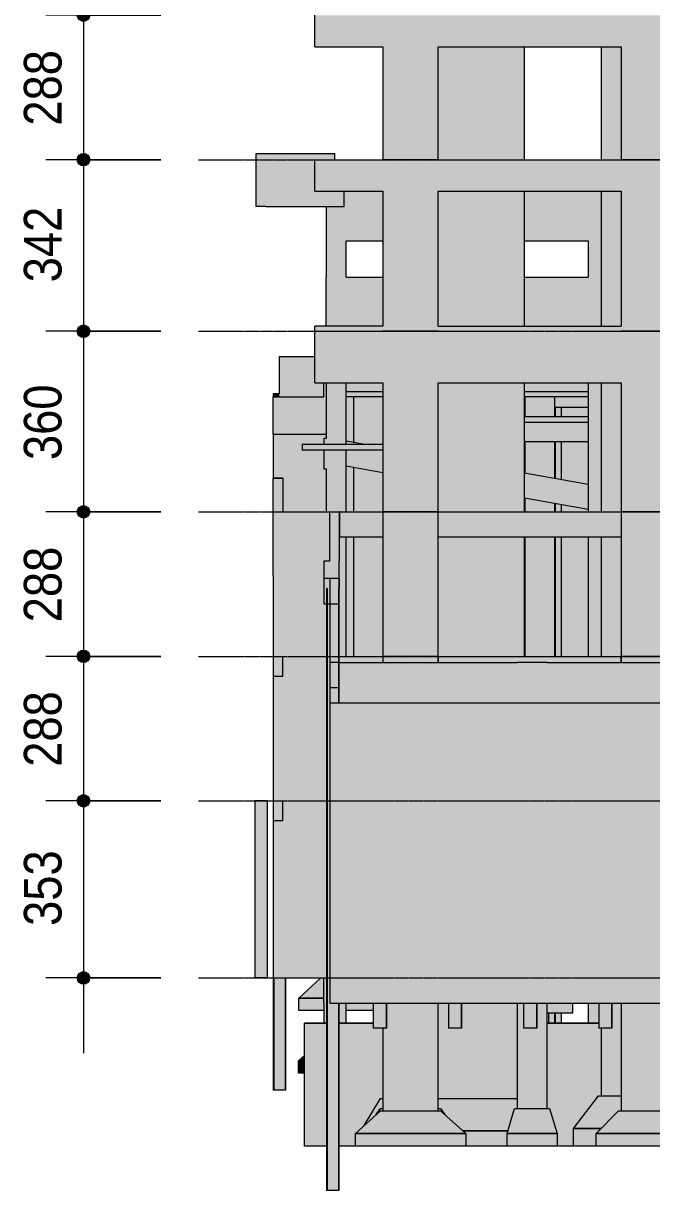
# Model space of a CAD drawing. Header units: centimetres. Extents: x -1139 to 26418, y -889 to 84390.
# Drawn here: x 11019 to 12272, y 73200 to 75527 of the extents above; entities that cross this region are included whole.
import ezdxf

# ---------------------------------------------------------------- set-up
doc = ezdxf.new("R2010")
doc.units = ezdxf.units.CM
doc.linetypes.add('Centro', pattern=[3.175, 0.635, -0.47625, 1.5875, -0.47625])
for name, color, linetype, lineweight in [('A-ANNO-DIMS', 7, 'Continuous', 9), ('A-ANNO-DIMS-500', 7, 'Continuous', 9), ('A-FLOR', 7, 'Continuous', 9), ('A-FLOR-LEVL', 7, 'Continuous', 9), ('A-WALL', 7, 'Continuous', 9), ('S-BEAM', 7, 'Continuous', 9), ('S-COLS', 7, 'Continuous', 9), ('S-FNDN', 7, 'Continuous', 9)]:
    doc.layers.add(name, color=color, linetype=linetype, lineweight=lineweight)
doc.styles.add('Fira Sans_3', font='', dxfattribs={"width": 0.9, "height": 75})
doc.styles.get('Fira Sans_3').set_extended_font_data('Fira Sans')
doc.dimstyles.new('PED_R80_1_5mm_ACIMA_As_ESQ__R00_5', dxfattribs={"dimscale": 30.48, "dimtxt": 102.298456, "dimasz": 3.28084, "dimexe": 2.46063, "dimexo": 2.46063, "dimgap": 0.492126, "dimtad": 1, "dimdec": 1, "dimrnd": 0.5, "dimdsep": 46, "dimtxsty": 'Fira Sans_3', "dimblk1": 'DOTSMALL', "dimblk2": 'DOTSMALL', "dimsah": 1, "dimcen": 0.09, "dimdle": 4.92126, "dimazin": 0, "dimtfac": 1, "dimtdec": 4, "dimtix": 1, "dimtmove": 0, "dimatfit": 3, "dimfxl": 1, "dimtvp": 1, "dimtolj": 1, "dimtzin": 0, "dimarcsym": 2})

# ---------------------------------------------------------------- blocks, each defined once
blk = doc.blocks.new('PED_SAPATA_RET_R00_2019 - 240 180 39 120 75 30-3265516-CT401 - CORTE ESQ_ BARR')
at = {"layer": 'S-FNDN', "true_color": 0xc0c0c0}
h = blk.add_hatch(color=9, dxfattribs=at)
h.paths.add_polyline_path([(-1169.6, 73351.5), (-1161.2, 73359), (-1156.2, 73359), (-1156.2, 73364), (-1161.2, 73364), (-1164.6, 73359)], flags=0)
h.paths.add_polyline_path([(-1032.9, 73351.5), (-1041.2, 73364), (-1046.2, 73363.5), (-1046.2, 73359), (-1041.2, 73359)], flags=0)
at = {"layer": 'S-FNDN'}
for p, q in [((-1169.6, 73351.5), (-1161.2, 73364)), ((-1161.2, 73364), (-1156.2, 73364)), ((-1046.2, 73364), (-1041.2, 73364)), ((-1041.2, 73364), (-1032.9, 73351.5))]:
    blk.add_line(p, q, dxfattribs=at)
blk = doc.blocks.new('PED_SAPATA_RET_R00_2019 - 230 150 130 50 70 25-3038521-CT401 - CORTE ESQ_ BARR')
at = {"layer": 'S-FNDN', "true_color": 0xc0c0c0}
for points in [[(-1312.7, 73459), (-1312.7, 73469.4), (-1324.3, 73459)], [(-1312.7, 73434), (-1312.7, 73459), (-1324.3, 73459), (-1324.3, 73434)]]:
    blk.add_hatch(color=9, dxfattribs=at).paths.add_polyline_path(points, flags=0)
at = {"layer": 'S-FNDN'}
for p, q in [((-1324.3, 73459), (-1312.7, 73469.4)), ((-1312.7, 73459), (-1324.3, 73459)), ((-1324.3, 73459), (-1312.7, 73459)), ((-1324.3, 73434), (-1324.3, 73459)), ((-1312.7, 73434), (-1324.3, 73434))]:
    blk.add_line(p, q, dxfattribs=at)
blk = doc.blocks.new('Estaca W Gerdau - W250X73-3554955-CT401 - CORTE ESQ_ BARR')
at = {"layer": 'S-FNDN', "true_color": 0xacb7d2}
for points in [[(-1267.2, 73200), (-1267.2, 74400), (-1268.6, 74400), (-1268.6, 73200)], [(-1267, 73200), (-1265.9, 73200), (-1265.9, 74370), (-1267.2, 74370), (-1267.2, 73200)], [(-1265.9, 73200), (-1245.9, 73200), (-1245.9, 73574), (-1262.3, 73574), (-1262.3, 74370), (-1265.9, 74370), (-1265.9, 73289)], [(-1244.8, 73200), (-1244.7, 73200), (-1245, 73574), (-1245.9, 73574), (-1245.9, 73200), (-1245.3, 73200)]]:
    blk.add_hatch(color=9, dxfattribs=at).paths.add_polyline_path(points, flags=0)
h = blk.add_hatch(color=9, dxfattribs=at)
h.paths.add_polyline_path([(-1244.7, 73200), (-1243.2, 73200), (-1243.2, 73574), (-1244.7, 73574), (-1244.7, 73289)], flags=0)
h.paths.add_polyline_path([(-1243.2, 74172), (-1243.3, 74400), (-1244.7, 74400), (-1244.7, 74172), (-1243.3, 74172)], flags=0)
at = {"layer": 'S-FNDN'}
for p, q in [((-1268.6, 74400), (-1268.6, 73200)), ((-1267.2, 74400), (-1268.6, 74400)), ((-1267.2, 74400), (-1267.2, 73200)), ((-1244.7, 74400), (-1244.7, 74172)), ((-1243.2, 74400), (-1244.7, 74400)), ((-1243.2, 74172), (-1243.2, 74400)), ((-1244.7, 73574), (-1244.7, 73200)), ((-1243.2, 73200), (-1243.2, 73574)), ((-1267.2, 73200), (-1268.6, 73200)), ((-1265.9, 73200), (-1267.2, 73200)), ((-1245.9, 73200), (-1265.9, 73200)), ((-1244.7, 73200), (-1245.9, 73200)), ((-1243.2, 73200), (-1244.7, 73200))]:
    blk.add_line(p, q, dxfattribs=at)
blk = doc.blocks.new('Estaca W Gerdau - W250X73-3889854-CT401 - CORTE ESQ_ BARR')
at = {"layer": 'S-FNDN', "true_color": 0xacb7d2}
for points in [[(-1375.1, 73400), (-1373.7, 73400), (-1373.7, 73624), (-1374.7, 73624), (-1375.1, 73528)], [(-1373.7, 73400), (-1372.4, 73400), (-1372.6, 73624), (-1373.7, 73624), (-1373.7, 73528)], [(-1372.4, 73400), (-1352.4, 73400), (-1352.4, 73624), (-1372.4, 73624), (-1372.4, 73528)], [(-1351.3, 73400), (-1351.1, 73400), (-1351.4, 73624), (-1352.4, 73624), (-1352.4, 73400), (-1351.8, 73400)], [(-1349.7, 73400), (-1349.7, 73624), (-1351.1, 73624), (-1351.1, 73400)]]:
    blk.add_hatch(color=9, dxfattribs=at).paths.add_polyline_path(points, flags=0)
at = {"layer": 'S-FNDN'}
for p, q in [((-1375.1, 74426), (-1375.1, 73400)), ((-1373.7, 73624), (-1373.7, 73400)), ((-1351.1, 73624), (-1351.1, 73400)), ((-1349.7, 73400), (-1349.7, 73624)), ((-1373.7, 73400), (-1375.1, 73400)), ((-1372.4, 73400), (-1373.7, 73400)), ((-1352.4, 73400), (-1372.4, 73400)), ((-1351.1, 73400), (-1352.4, 73400)), ((-1349.7, 73400), (-1351.1, 73400))]:
    blk.add_line(p, q, dxfattribs=at)
blk = doc.blocks.new('Estaca W Gerdau - W250X73-3893006-CT401 - CORTE ESQ_ BARR')
at = {"layer": 'S-FNDN', "true_color": 0xacb7d2}
h = blk.add_hatch(color=9, dxfattribs=at)
h.paths.add_polyline_path([(-826, 73534), (-800.6, 73534), (-800.6, 73554), (-826, 73554)], flags=0)
h.paths.add_polyline_path([(-800.6, 74265), (-800.6, 74503), (-813.1, 74503), (-813.1, 74265)], flags=0)
h.paths.add_polyline_path([(-813.1, 74553), (-800.6, 74553), (-800.6, 74567), (-813.1, 74569.2), (-813.1, 74557.4)], flags=0)
h.paths.add_polyline_path([(-800.6, 74617.8), (-800.6, 74693), (-813.1, 74693), (-813.1, 74620)], flags=0)
h.paths.add_polyline_path([(-813.1, 74743), (-800.6, 74743), (-800.6, 74761), (-813.1, 74761)], flags=0)
at = {"layer": 'S-FNDN'}
for p, q in [((-812.9, 74761), (-812.9, 74743)), ((-800.6, 74761), (-800.6, 74743)), ((-812.9, 74693), (-812.9, 74620)), ((-800.6, 74693), (-800.6, 74617.8)), ((-812.9, 74569.2), (-812.9, 74553)), ((-800.6, 74567), (-800.6, 74553)), ((-812.9, 74503), (-812.9, 74265)), ((-800.6, 74503), (-800.6, 74265)), ((-826, 73554), (-826, 73533.9)), ((-813.7, 73533.9), (-813.7, 73554)), ((-812.9, 73554), (-812.9, 73533.9)), ((-800.6, 73554), (-800.6, 73533.9))]:
    blk.add_line(p, q, dxfattribs=at)
blk = doc.blocks.new('Estaca W Gerdau - W250X73-V16-CT401 - CORTE ESQ_ BARR')
at = {"layer": 'S-FNDN', "true_color": 0xacb7d2}
for points in [[(-721.2, 73524), (-700.4, 73524), (-700.4, 73574), (-725.8, 73574), (-725.8, 73524)], [(-700.4, 73524), (-699.5, 73524), (-699.5, 73574), (-700.4, 73574), (-700.4, 73528)], [(-699.5, 73524), (-699.5, 73524), (-699.5, 73528)]]:
    blk.add_hatch(color=9, dxfattribs=at).paths.add_polyline_path(points, flags=0)
at = {"layer": 'S-FNDN'}
for p, q in [((-725.8, 73574), (-725.8, 73524)), ((-700.4, 73574), (-700.4, 73524)), ((-700.4, 73574), (-700.4, 73524)), ((-699.5, 73574), (-699.5, 73524)), ((-699.5, 73524), (-699.5, 73574)), ((-700.4, 73524), (-725.8, 73524)), ((-699.5, 73524), (-700.4, 73524)), ((-700.4, 73524), (-700.4, 73524)), ((-699.5, 73524), (-699.5, 73524))]:
    blk.add_line(p, q, dxfattribs=at)
blk = doc.blocks.new('Estaca W Gerdau - W250X73-V15-CT401 - CORTE ESQ_ BARR')
at = {"layer": 'S-FNDN', "true_color": 0xacb7d2}
for points in [[(-276.1, 73524), (-250.7, 73524), (-250.7, 73574), (-276.1, 73574), (-276.1, 73528)], [(-250.7, 73524), (-249.8, 73524), (-249.8, 73574), (-250.7, 73574), (-250.7, 73528)]]:
    blk.add_hatch(color=9, dxfattribs=at).paths.add_polyline_path(points, flags=0)
at = {"layer": 'S-FNDN'}
for p, q in [((-276.1, 73574), (-276.1, 73524)), ((-250.7, 73574), (-250.7, 73524)), ((-250.7, 73574), (-250.7, 73524)), ((-249.8, 73574), (-249.8, 73524)), ((-249.8, 73524), (-249.8, 73574)), ((-250.7, 73524), (-276.1, 73524)), ((-249.8, 73524), (-250.7, 73524)), ((-250.7, 73524), (-250.7, 73524)), ((-249.8, 73524), (-249.8, 73524))]:
    blk.add_line(p, q, dxfattribs=at)
blk = doc.blocks.new('Estaca W Gerdau - W250X73-V17-CT401 - CORTE ESQ_ BARR')
at = {"layer": 'S-FNDN', "true_color": 0xacb7d2}
for points in [[(-1156.2, 73524), (-1150.1, 73524), (-1150.1, 73574), (-1175.5, 73574), (-1175.5, 73524)], [(-1149.2, 73524), (-1149.2, 73574), (-1150, 73574), (-1150, 73524)], [(-1150.1, 73524), (-1150, 73524), (-1150.1, 73528)], [(-1149.2, 73524), (-1149.2, 73524), (-1149.2, 73528)]]:
    blk.add_hatch(color=9, dxfattribs=at).paths.add_polyline_path(points, flags=0)
at = {"layer": 'S-FNDN'}
for p, q in [((-1175.5, 73574), (-1175.5, 73524)), ((-1150.1, 73574), (-1150.1, 73524)), ((-1150, 73574), (-1150, 73524)), ((-1149.2, 73574), (-1149.2, 73524)), ((-1149.2, 73524), (-1149.2, 73574)), ((-1150.1, 73524), (-1175.5, 73524)), ((-1149.2, 73524), (-1150.1, 73524)), ((-1150, 73524), (-1150.1, 73524)), ((-1149.2, 73524), (-1149.2, 73524))]:
    blk.add_line(p, q, dxfattribs=at)
blk = doc.blocks.new('DIMBLOCK301-CT401 - CORTE ESQ_ BARR')
at = {"layer": 'A-ANNO-DIMS-500', "true_color": 0x000032}
h = blk.add_hatch(color=178, dxfattribs=at)
edge = h.paths.add_edge_path(flags=0)
edge.add_arc((11139.5, 75543), 12.5, 0, 360)
h = blk.add_hatch(color=178, dxfattribs=at)
edge = h.paths.add_edge_path(flags=0)
edge.add_arc((11139.5, 75255), 12.5, 0, 360)
at = {"layer": 'A-ANNO-DIMS-500', "color": 178, "true_color": 0x000032}
for p, q in [((11293.8, 75543), (11064.5, 75543)), ((11139.5, 75543), (11139.5, 75255)), ((11139.5, 75543), (11293.8, 75543)), ((11293.8, 75255), (11064.5, 75255)), ((11139.5, 75255), (11293.8, 75255))]:
    blk.add_line(p, q, dxfattribs=at)
for centre in [(11139.5, 75543), (11139.5, 75255)]:
    blk.add_circle(centre, 12.5, dxfattribs=at)
at = {"layer": 'A-ANNO-DIMS-500', "color": 0, "insert": (11020.6, 75322.9), "char_height": 75, "width": 182.563, "attachment_point": 1, "rotation": 90, "line_spacing_factor": 1.049215, "style": 'Fira Sans_3'}
blk.add_mtext('288', dxfattribs=at)
blk = doc.blocks.new('_DotSmall')
at = {"color": 0, "linetype": 'ByBlock', "const_width": 0.5}
blk.add_lwpolyline([(-0.0625, 0, 1), (0.0625, 0, 1)], format="xyb", close=True, dxfattribs=at)
blk = doc.blocks.new('DIMBLOCK302-CT401 - CORTE ESQ_ BARR')
at = {"layer": 'A-ANNO-DIMS-500', "true_color": 0x000032}
h = blk.add_hatch(color=178, dxfattribs=at)
edge = h.paths.add_edge_path(flags=0)
edge.add_arc((11139.5, 75255), 12.5, 0, 360)
h = blk.add_hatch(color=178, dxfattribs=at)
edge = h.paths.add_edge_path(flags=0)
edge.add_arc((11139.5, 74913), 12.5, 0, 360)
at = {"layer": 'A-ANNO-DIMS-500', "color": 178, "true_color": 0x000032}
for p, q in [((11293.8, 75255), (11064.5, 75255)), ((11139.5, 75255), (11139.5, 74913)), ((11139.5, 75255), (11293.8, 75255)), ((11293.8, 74913), (11064.5, 74913)), ((11139.5, 74913), (11293.8, 74913))]:
    blk.add_line(p, q, dxfattribs=at)
for centre in [(11139.5, 75255), (11139.5, 74913)]:
    blk.add_circle(centre, 12.5, dxfattribs=at)
at = {"layer": 'A-ANNO-DIMS-500', "color": 0, "insert": (11020.6, 75010.6), "char_height": 75, "width": 176.268, "attachment_point": 1, "rotation": 90, "line_spacing_factor": 1.049215, "style": 'Fira Sans_3'}
blk.add_mtext('342', dxfattribs=at)
blk = doc.blocks.new('DIMBLOCK303-CT401 - CORTE ESQ_ BARR')
at = {"layer": 'A-ANNO-DIMS-500', "true_color": 0x000032}
h = blk.add_hatch(color=178, dxfattribs=at)
edge = h.paths.add_edge_path(flags=0)
edge.add_arc((11139.5, 74913), 12.5, 0, 360)
h = blk.add_hatch(color=178, dxfattribs=at)
edge = h.paths.add_edge_path(flags=0)
edge.add_arc((11139.5, 74553), 12.5, 0, 360)
at = {"layer": 'A-ANNO-DIMS-500', "color": 178, "true_color": 0x000032}
for p, q in [((11293.8, 74913), (11064.5, 74913)), ((11139.5, 74913), (11139.5, 74553)), ((11139.5, 74913), (11293.8, 74913)), ((11293.8, 74553), (11064.5, 74553)), ((11139.5, 74553), (11293.8, 74553))]:
    blk.add_line(p, q, dxfattribs=at)
for centre in [(11139.5, 74913), (11139.5, 74553)]:
    blk.add_circle(centre, 12.5, dxfattribs=at)
at = {"layer": 'A-ANNO-DIMS-500', "color": 0, "insert": (11020.6, 74656.3), "char_height": 75, "width": 184.137, "attachment_point": 1, "rotation": 90, "line_spacing_factor": 1.049215, "style": 'Fira Sans_3'}
blk.add_mtext('360', dxfattribs=at)
blk = doc.blocks.new('DIMBLOCK304-CT401 - CORTE ESQ_ BARR')
at = {"layer": 'A-ANNO-DIMS-500', "true_color": 0x000032}
h = blk.add_hatch(color=178, dxfattribs=at)
edge = h.paths.add_edge_path(flags=0)
edge.add_arc((11139.5, 74553), 12.5, 0, 360)
h = blk.add_hatch(color=178, dxfattribs=at)
edge = h.paths.add_edge_path(flags=0)
edge.add_arc((11139.5, 74265), 12.5, 0, 360)
at = {"layer": 'A-ANNO-DIMS-500', "color": 178, "true_color": 0x000032}
for p, q in [((11293.8, 74553), (11064.5, 74553)), ((11139.5, 74553), (11139.5, 74265)), ((11139.5, 74553), (11293.8, 74553)), ((11293.8, 74265), (11064.5, 74265)), ((11139.5, 74265), (11293.8, 74265))]:
    blk.add_line(p, q, dxfattribs=at)
for centre in [(11139.5, 74553), (11139.5, 74265)]:
    blk.add_circle(centre, 12.5, dxfattribs=at)
at = {"layer": 'A-ANNO-DIMS-500', "color": 0, "insert": (11020.6, 74332.9), "char_height": 75, "width": 182.563, "attachment_point": 1, "rotation": 90, "line_spacing_factor": 1.049215, "style": 'Fira Sans_3'}
blk.add_mtext('288', dxfattribs=at)
blk = doc.blocks.new('DIMBLOCK305-CT401 - CORTE ESQ_ BARR')
at = {"layer": 'A-ANNO-DIMS-500', "true_color": 0x000032}
h = blk.add_hatch(color=178, dxfattribs=at)
edge = h.paths.add_edge_path(flags=0)
edge.add_arc((11139.5, 74265), 12.5, 0, 360)
h = blk.add_hatch(color=178, dxfattribs=at)
edge = h.paths.add_edge_path(flags=0)
edge.add_arc((11139.5, 73977), 12.5, 0, 360)
at = {"layer": 'A-ANNO-DIMS-500', "color": 178, "true_color": 0x000032}
for p, q in [((11293.8, 74265), (11064.5, 74265)), ((11139.5, 74265), (11139.5, 73977)), ((11139.5, 74265), (11293.8, 74265)), ((11293.8, 73977), (11064.5, 73977)), ((11139.5, 73977), (11293.8, 73977))]:
    blk.add_line(p, q, dxfattribs=at)
for centre in [(11139.5, 74265), (11139.5, 73977)]:
    blk.add_circle(centre, 12.5, dxfattribs=at)
at = {"layer": 'A-ANNO-DIMS-500', "color": 0, "insert": (11020.6, 74044.9), "char_height": 75, "width": 182.563, "attachment_point": 1, "rotation": 90, "line_spacing_factor": 1.049215, "style": 'Fira Sans_3'}
blk.add_mtext('288', dxfattribs=at)
blk = doc.blocks.new('DIMBLOCK306-CT401 - CORTE ESQ_ BARR')
at = {"layer": 'A-ANNO-DIMS-500', "true_color": 0x000032}
h = blk.add_hatch(color=178, dxfattribs=at)
edge = h.paths.add_edge_path(flags=0)
edge.add_arc((11139.5, 73977), 12.5, 0, 360)
h = blk.add_hatch(color=178, dxfattribs=at)
edge = h.paths.add_edge_path(flags=0)
edge.add_arc((11139.5, 73624), 12.5, 0, 360)
at = {"layer": 'A-ANNO-DIMS-500', "color": 178, "true_color": 0x000032}
for p, q in [((11293.8, 73977), (11064.5, 73977)), ((11139.5, 73977), (11139.5, 73474)), ((11139.5, 73977), (11293.8, 73977)), ((11293.8, 73624), (11064.5, 73624)), ((11139.5, 73624), (11293.8, 73624))]:
    blk.add_line(p, q, dxfattribs=at)
for centre in [(11139.5, 73977), (11139.5, 73624)]:
    blk.add_circle(centre, 12.5, dxfattribs=at)
at = {"layer": 'A-ANNO-DIMS-500', "color": 0, "insert": (11020.6, 73727.7), "char_height": 75, "width": 174.694, "attachment_point": 1, "rotation": 90, "line_spacing_factor": 1.049215, "style": 'Fira Sans_3'}
blk.add_mtext('353', dxfattribs=at)

msp = doc.modelspace()

# ---------------------------------------------------------------- hatches: boundary and pattern name
at = {"layer": 'A-FLOR', "true_color": 0xc0c0c0}
for points in [[(12122.53, 74731), (12145.55, 74731), (12145.55, 74743), (12019.05, 74743), (12019.05, 74731), (12028.44, 74731)], [(11594.76, 74676), (11736.55, 74676), (11736.55, 74688), (11575.55, 74688), (11575.55, 74676)]]:
    msp.add_hatch(color=9, dxfattribs=at).paths.add_polyline_path(points, flags=0)
at = {"layer": 'A-WALL', "true_color": 0xc0c0c0}
h = msp.add_hatch(color=9, dxfattribs=at)
h.paths.add_polyline_path([(11678.55, 74265), (11736.55, 74265), (11736.55, 74503), (11678.55, 74503), (11678.55, 74338.78)], flags=0)
h.paths.add_polyline_path([(11678.55, 74553), (11736.55, 74553), (11736.55, 74630.75), (11678.55, 74641.15), (11678.55, 74588.97)], flags=0)
h.paths.add_polyline_path([(11736.55, 74688), (11736.55, 74783), (11678.55, 74783), (11678.55, 74691.95), (11700.56, 74688)], flags=0)
h = msp.add_hatch(color=9, dxfattribs=at)
h.paths.add_polyline_path([(12122.53, 74265), (12145.55, 74265), (12145.55, 74503), (12092.22, 74503), (12092.22, 74265)], flags=0)
h.paths.add_polyline_path([(12019.65, 74265), (12019.65, 74503), (12019.05, 74503), (12019.05, 74265)], flags=0)
h.paths.add_polyline_path([(12331.55, 74265), (12339.05, 74265), (12339.05, 74266.5), (12366.82, 74272.06), (12366.82, 74503), (12331.55, 74503), (12331.55, 74417.97)], flags=0)
h.paths.add_polyline_path([(12392.22, 74277.14), (12431.55, 74285), (12431.55, 74503), (12392.22, 74503), (12392.22, 74286.5)], flags=0)
h.paths.add_polyline_path([(12122.53, 74553), (12145.55, 74553), (12145.55, 74557.42), (12092.22, 74566.98), (12092.22, 74553)], flags=0)
h.paths.add_polyline_path([(12019.65, 74553), (12019.65, 74579.99), (12019.05, 74580.1), (12019.05, 74553)], flags=0)
h.paths.add_polyline_path([(12431.55, 74556.93), (12431.55, 74761), (12392.22, 74761), (12392.22, 74563.99), (12404.81, 74561.73)], flags=0)
h.paths.add_polyline_path([(12366.82, 74568.54), (12366.82, 74761), (12331.55, 74761), (12331.55, 74574.86)], flags=0)
h.paths.add_polyline_path([(12145.55, 74608.21), (12145.55, 74693), (12092.22, 74693), (12092.22, 74617.78), (12122.53, 74612.34)], flags=0)
h.paths.add_polyline_path([(12019.65, 74630.79), (12019.65, 74693), (12019.05, 74693), (12019.05, 74630.9)], flags=0)
h.paths.add_polyline_path([(12122.53, 74743), (12145.55, 74743), (12145.55, 74761), (12092.22, 74761), (12092.22, 74743)], flags=0)
h.paths.add_polyline_path([(12019.65, 74743), (12019.65, 74761), (12019.05, 74761), (12019.05, 74743)], flags=0)
for points in [[(11536.87, 74553), (11536.87, 74620), (11517.87, 74620), (11517.87, 74553)], [(11536.87, 73624), (11536.87, 74455), (11517.87, 74455), (11518.12, 73624), (11520.36, 73624)], [(11557.97, 73624), (11624.16, 73624), (11624.16, 74370), (11618.6, 74370), (11618.6, 74455), (11536.87, 74455), (11536.87, 73624)], [(11630.55, 74172), (11648.14, 74172), (11648.14, 74400), (11649.55, 74400), (11649.55, 74420), (11630.55, 74420), (11630.55, 74263.32)], [(11630.55, 73624), (12306.81, 73624), (12306.81, 73977), (12331.81, 73977), (12331.81, 73624), (12934.29, 73624), (12934.29, 74172), (11630.55, 74172), (11630.55, 73711.86)]]:
    msp.add_hatch(color=9, dxfattribs=at).paths.add_polyline_path(points, flags=0)
at = {"layer": 'S-BEAM', "true_color": 0xc0c0c0}
for points in [[(11600.55, 75480.01), (11736.55, 75480.01), (11736.55, 75543.01), (11600.55, 75543.01)], [(12171.55, 75480.01), (12211.55, 75480.01), (12211.55, 75543.01), (11846.55, 75543.01), (11846.55, 75480.01), (12122.53, 75480.01)], [(11503.01, 75162.01), (11503.01, 75267), (11484.01, 75267), (11484.01, 75162.01)], [(11600.55, 75162.01), (11659.55, 75162.01), (11659.55, 75192), (11600.55, 75192), (11600.55, 75255.01), (11640.55, 75255.01), (11640.55, 75267), (11503.01, 75267), (11503.01, 75162.01)], [(11736.55, 75192), (11736.55, 75255.01), (11600.55, 75255.01), (11600.55, 75192), (11663.55, 75192)], [(11877.35, 75192), (12211.55, 75192), (12211.55, 75255.01), (11846.55, 75255.01), (11846.55, 75192)], [(11736.55, 74810), (11736.55, 74923), (11600.55, 74923), (11600.55, 74810), (11663.55, 74810)], [(11906.47, 74810), (12211.55, 74810), (12211.55, 74923), (11846.55, 74923), (11846.55, 74810)], [(11600.55, 74782), (11618.55, 74782), (11618.55, 74810), (11600.55, 74810), (11600.55, 74863), (11529.87, 74863), (11529.87, 74782), (11557.97, 74782)], [(11618.55, 74708), (11623.55, 74708), (11623.55, 74810), (11618.55, 74810), (11618.55, 74717.25)], [(11736.55, 74793), (11736.23, 74810), (11663.55, 74810), (11663.55, 74793)], [(12145.55, 74793), (12145.55, 74810), (12019.05, 74810), (12019.05, 74793), (12122.53, 74793)], [(11529.87, 74782), (11529.87, 74788), (11517.87, 74788), (11517.87, 74782), (11528.92, 74782)], [(11532.07, 74708), (11618.55, 74708), (11618.55, 74782), (11517.87, 74782), (11517.87, 74708), (11528.53, 74708)], [(12028.44, 74693), (12145.55, 74693), (12145.55, 74731), (12019.05, 74731), (12019.05, 74693)], [(11557.97, 74553), (11623.55, 74553), (11623.55, 74639), (11618.55, 74639), (11618.55, 74676), (11575.55, 74676), (11575.55, 74688), (11618.55, 74688), (11618.55, 74699), (11623.55, 74699), (11623.55, 74708), (11517.87, 74708), (11517.87, 74620), (11536.87, 74620), (11536.87, 74553)], [(12145.55, 74557.42), (12145.55, 74608.21), (12019.05, 74630.9), (12019.05, 74580.1), (12122.53, 74561.54)], [(11536.87, 74455), (11536.87, 74553), (11517.87, 74553), (11517.87, 74455)], [(11618.6, 74455), (11630.55, 74455), (11630.55, 74553), (11536.87, 74553), (11536.87, 74455), (11557.97, 74455)], [(11649.55, 74455), (11649.55, 74553), (11630.55, 74553), (11630.55, 74455)], [(11736.55, 74503), (11736.55, 74553), (11650.82, 74553), (11650.82, 74503), (11728.82, 74503)], [(12171.55, 74503), (12211.55, 74503), (12211.55, 74553), (11846.55, 74553), (11846.55, 74503), (12138.21, 74503)], [(11630.55, 74420), (11649.6, 74420), (11649.55, 74455), (11618.6, 74455), (11618.6, 74420), (11626.85, 74420)], [(11626.85, 74370), (11630.55, 74370), (11630.55, 74420), (11618.6, 74420), (11618.6, 74370), (11624.16, 74370), (11624.16, 74400), (11625.58, 74400), (11625.58, 74370)], [(11657.83, 74253), (11736.55, 74253), (11736.55, 74265), (11649.56, 74265), (11649.6, 74253), (11652.06, 74253)], [(11934.34, 74172), (12004.05, 74172), (12004.05, 74253), (11649.6, 74253), (11649.6, 74172), (11893.77, 74172)], [(11846.55, 74253), (12211.55, 74253), (12211.55, 74265), (11846.55, 74265), (11846.55, 74261.75)], [(12404.81, 74172), (12485.55, 74172), (12485.55, 74253), (12064.05, 74253), (12064.05, 74172), (12331.55, 74172)], [(11623.55, 73574), (11624.16, 73574), (11624.16, 73624), (11618.55, 73624), (11618.55, 73574)], [(12875.28, 73574), (12933.77, 73574), (12933.77, 73624), (11630.55, 73624), (11630.55, 73574), (12687.1, 73574)]]:
    msp.add_hatch(color=9, dxfattribs=at).paths.add_polyline_path(points, flags=0)
h = msp.add_hatch(color=9, dxfattribs=at)
h.paths.add_polyline_path([(12145.55, 75093.01), (12145.55, 75192), (12019.05, 75192), (12019.05, 75093.01), (12122.53, 75093.01)], flags=0)
h.paths.add_polyline_path([(11663.55, 75093.01), (11736.55, 75093.01), (11736.55, 75192), (11663.55, 75192)], flags=0)
h = msp.add_hatch(color=9, dxfattribs=at)
h.paths.add_polyline_path([(11623.55, 74923), (11736.55, 74923), (11736.55, 75021), (11623.55, 75021), (11623.55, 74998.6)], flags=0)
h.paths.add_polyline_path([(12019.05, 74923), (12171.55, 74923), (12171.55, 75021), (12019.05, 75021), (12019.05, 74941.34)], flags=0)
h.paths.add_polyline_path([(12642.55, 74923), (12642.55, 75021), (12504.55, 75021), (12504.55, 74923), (12599.77, 74923)], flags=0)
h.paths.add_polyline_path([(12331.55, 74923), (12479.55, 74923), (12479.55, 75021), (12331.55, 75021), (12331.55, 74985.7)], flags=0)
h = msp.add_hatch(color=9, dxfattribs=at)
h.paths.add_polyline_path([(12122.53, 74783), (12145.55, 74783), (12145.55, 74793), (12019.05, 74793), (12019.05, 74783), (12028.44, 74783)], flags=0)
h.paths.add_polyline_path([(11663.55, 74783), (11736.55, 74783), (11736.55, 74793), (11663.55, 74793)], flags=0)
h = msp.add_hatch(color=9, dxfattribs=at)
h.paths.add_polyline_path([(12331.55, 74761), (12431.55, 74761), (12431.55, 74783), (12331.55, 74783), (12331.55, 74776.15)], flags=0)
h.paths.add_polyline_path([(12019.05, 74761), (12019.65, 74761), (12019.65, 74783), (12019.05, 74783)], flags=0)
h.paths.add_polyline_path([(12079.65, 74761), (12145.55, 74761), (12145.55, 74783), (12079.65, 74783), (12079.65, 74781)], flags=0)
h = msp.add_hatch(color=9, dxfattribs=at)
h.paths.add_polyline_path([(11623.55, 74639), (11623.55, 74676), (11618.55, 74676), (11618.55, 74639)], flags=0)
h.paths.add_polyline_path([(11623.55, 74688), (11623.55, 74699), (11618.55, 74699), (11618.55, 74688)], flags=0)
h = msp.add_hatch(color=9, dxfattribs=at)
h.paths.add_polyline_path([(11736.55, 74630.75), (11736.55, 74676), (11663.55, 74676), (11663.55, 74643.84), (11735.39, 74630.96)], flags=0)
h.paths.add_polyline_path([(11700.56, 74688), (11663.55, 74694.64), (11663.55, 74688)], flags=0)
at = {"layer": 'S-COLS', "true_color": 0xc0c0c0}
for points in [[(11746.15, 75255.01), (11846.55, 75255.01), (11846.55, 75543.01), (11736.55, 75543.01), (11736.55, 75255.01)], [(12211.55, 75255.01), (12331.55, 75255.01), (12331.55, 75543.01), (12211.55, 75543.01), (12211.55, 75366.24)], [(12019.05, 75255.01), (12019.05, 75480.01), (11846.55, 75480.01), (11846.55, 75255.01)], [(12171.55, 75255.01), (12211.55, 75255.01), (12211.55, 75480.01), (12171.55, 75480.01), (12171.55, 75366.24)], [(11736.55, 74913), (11846.55, 74913), (11846.55, 75255.01), (11736.55, 75255.01), (11736.55, 74913.87)], [(12211.55, 74913), (12331.55, 74913), (12331.55, 75255.01), (12211.55, 75255.01), (12211.55, 74923)], [(11623.55, 75021), (11663.55, 75021), (11663.55, 75192), (11659.55, 75192), (11659.55, 75162.01), (11623.55, 75162.01)], [(11934.34, 74923), (12019.05, 74923), (12019.05, 75192), (11846.55, 75192), (11846.55, 74923)], [(12145.55, 75021), (12171.55, 75021), (12171.55, 75192), (12145.55, 75192), (12145.55, 75093.01)], [(12211.55, 74923), (12211.55, 75192), (12171.55, 75192), (12171.55, 74923)], [(11846.55, 74553), (11846.55, 74913), (11736.55, 74913), (11736.55, 74553), (11755.55, 74553)], [(12331.55, 74553), (12331.55, 74913), (12211.55, 74913), (12211.55, 74553), (12310.72, 74553)], [(11846.55, 74553), (12019.05, 74553), (12019.05, 74810), (11846.55, 74810), (11846.55, 74630.96)], [(12171.55, 74553), (12171.55, 74810), (12145.55, 74810), (12145.55, 74553)], [(12171.55, 74553), (12211.55, 74553), (12211.55, 74810), (12171.55, 74810), (12171.55, 74571.1)], [(11663.55, 74265), (11663.55, 74503), (11650.82, 74503), (11650.82, 74553), (11649.55, 74553), (11649.56, 74265)], [(11746.15, 74265), (11846.55, 74265), (11846.55, 74553), (11736.55, 74553), (11736.55, 74265)], [(12331.55, 74265), (12331.55, 74553), (12211.55, 74553), (12211.55, 74265), (12310.72, 74265)], [(11663.55, 74265), (11678.55, 74265), (11678.55, 74503), (11663.55, 74503), (11663.55, 74330.97)], [(11934.34, 74265), (12019.05, 74265), (12019.05, 74503), (11846.55, 74503), (11846.55, 74265)], [(12019.65, 74265), (12079.65, 74265), (12079.65, 74503), (12019.65, 74503), (12019.65, 74268.26)], [(12171.55, 74265), (12171.55, 74503), (12145.55, 74503), (12145.55, 74265)], [(12211.55, 74265), (12211.55, 74503), (12171.55, 74503), (12171.55, 74265)], [(11825.26, 74253), (11846.55, 74253), (11846.55, 74265), (11736.55, 74265), (11736.55, 74253), (11755.55, 74253)], [(11506.05, 73624), (11506.05, 73977), (11481.05, 73977), (11481.05, 73624)], [(11624.16, 73534), (11624.16, 73574), (11618.55, 73574), (11618.55, 73534), (11623.55, 73534)], [(11649.56, 73534), (11663.55, 73534), (11663.55, 73574), (11649.56, 73574), (11649.56, 73545.95)], [(11846.55, 73359), (11846.55, 73574), (11743.64, 73574), (11743.59, 73524), (11736.55, 73524), (11736.55, 73359), (11746.15, 73359)], [(11846.55, 73384), (12004.05, 73384), (12004.05, 73574), (11893.51, 73574), (11893.46, 73524), (11867.18, 73524), (11867.18, 73574), (11846.55, 73574), (11846.55, 73489.13)], [(12167, 73534), (12167, 73574), (12145.55, 73574), (12145.55, 73534)], [(12211.55, 73389), (12211.55, 73574), (12193.33, 73574), (12193.28, 73524), (12171.55, 73524), (12171.55, 73389), (12193.33, 73389)]]:
    msp.add_hatch(color=9, dxfattribs=at).paths.add_polyline_path(points, flags=0)
h = msp.add_hatch(color=9, dxfattribs=at)
h.paths.add_polyline_path([(11649.55, 74553), (11663.55, 74553), (11663.55, 74676), (11623.55, 74676), (11623.55, 74553), (11644.87, 74553)], flags=0)
h.paths.add_polyline_path([(11623.55, 74688), (11663.55, 74688), (11663.55, 74810), (11623.55, 74810), (11623.55, 74699)], flags=0)
h = msp.add_hatch(color=9, dxfattribs=at)
h.paths.add_polyline_path([(11678.55, 74553), (11678.55, 74641.15), (11663.55, 74643.84), (11663.55, 74553)], flags=0)
h.paths.add_polyline_path([(11678.55, 74691.95), (11678.55, 74783), (11663.55, 74783), (11663.55, 74694.64)], flags=0)
h = msp.add_hatch(color=9, dxfattribs=at)
h.paths.add_polyline_path([(12019.65, 74553), (12079.65, 74553), (12079.65, 74569.23), (12019.65, 74579.99), (12019.65, 74555.33)], flags=0)
h.paths.add_polyline_path([(12079.65, 74620.03), (12079.65, 74693), (12019.65, 74693), (12019.65, 74630.79), (12061.31, 74623.32)], flags=0)
h.paths.add_polyline_path([(12079.65, 74743), (12079.65, 74783), (12019.65, 74783), (12019.65, 74743), (12030.08, 74743)], flags=0)
h = msp.add_hatch(color=9, dxfattribs=at)
h.paths.add_polyline_path([(12004.05, 73364), (12064.05, 73364), (12064.05, 73574), (12043.44, 73574), (12043.38, 73524), (12017.11, 73524), (12017.11, 73574), (12004.05, 73574), (12004.05, 73384)], flags=0)
h.paths.add_polyline_path([(12028.44, 74172), (12064.05, 74172), (12064.05, 74253), (12004.05, 74253), (12004.05, 74172)], flags=0)
h = msp.add_hatch(color=9, dxfattribs=at)
h.paths.add_polyline_path([(12240.05, 73359), (12331.55, 73359), (12331.06, 73524), (12316.9, 73524), (12316.9, 73574), (12211.55, 73574), (12211.55, 73359)], flags=0)
h.paths.add_polyline_path([(12234.77, 74253), (12331.55, 74253), (12331.55, 74265), (12211.55, 74265), (12211.55, 74253)], flags=0)
at = {"layer": 'S-FNDN', "true_color": 0xc0c0c0}
for points in [[(11618.55, 73584), (11618.55, 73624), (11612.99, 73624), (11568.55, 73584), (11580.05, 73584)], [(12066.82, 73554), (12114.65, 73554), (12114.65, 73574), (12064.05, 73574), (12064.05, 73554)], [(12064.05, 73314), (12084.05, 73314), (12069.05, 73364), (11999.05, 73364), (11984.05, 73314), (12062.8, 73314)], [(11681.55, 73314), (11901.55, 73314), (11851.55, 73359), (11731.55, 73359), (11692.8, 73324.13)], [(12161.55, 73314), (12381.55, 73314), (12336.55, 73359), (12206.55, 73359), (12171.55, 73324)], [(11934.34, 73289), (11984.05, 73289), (11984.05, 73314), (11985.55, 73319), (11895.99, 73319), (11901.55, 73314), (11901.55, 73289)], [(11736.55, 73289), (11901.55, 73289), (11901.55, 73314), (11681.55, 73314), (11681.55, 73289), (11692.8, 73289)], [(12062.8, 73289), (12084.05, 73289), (12084.05, 73314), (11984.05, 73314), (11984.05, 73289), (12019.05, 73289)], [(12161.55, 73289), (12381.55, 73289), (12381.55, 73314), (12161.55, 73314)]]:
    msp.add_hatch(color=9, dxfattribs=at).paths.add_polyline_path(points, flags=0)
h = msp.add_hatch(color=9, dxfattribs=at)
h.paths.add_polyline_path([(11663.55, 73559), (11717.32, 73559), (11717.32, 73574), (11663.55, 73574)], flags=0)
h.paths.add_polyline_path([(11580.05, 73559), (11618.55, 73559), (11618.55, 73584), (11568.55, 73584), (11568.55, 73559)], flags=0)
h = msp.add_hatch(color=9, dxfattribs=at)
h.paths.add_polyline_path([(11580.05, 73289), (11624.16, 73289), (11624.16, 73533.9), (11580.05, 73533.9), (11580.05, 73359)], flags=0)
h.paths.add_polyline_path([(11649.56, 73289), (11681.55, 73289), (11681.55, 73314), (11699.39, 73330.06), (11732.07, 73384), (11736.55, 73384), (11736.55, 73524), (11717.32, 73524), (11717.32, 73533.9), (11649.56, 73533.9), (11649.56, 73314)], flags=0)
h.paths.add_polyline_path([(12084.05, 73289), (12116.55, 73289), (12116.55, 73324), (12167, 73389), (12171.55, 73389), (12171.55, 73524), (12167, 73524), (12167, 73533.9), (12064.05, 73533.9), (12064.05, 73364), (12069.05, 73364), (12084.05, 73314)], flags=0)
h = msp.add_hatch(color=9, dxfattribs=at)
h.paths.add_polyline_path([(12167, 73533.9), (12167, 73534), (12145.55, 73533.9)], flags=0)
h.paths.add_polyline_path([(11717.32, 73533.9), (11717.32, 73534), (11663.55, 73533.9)], flags=0)
h = msp.add_hatch(color=9, dxfattribs=at)
h.paths.add_polyline_path([(12386.55, 73324), (12336.55, 73389), (12331.55, 73389), (12331.55, 73359), (12336.55, 73359), (12371.55, 73324), (12381.55, 73324)], flags=0)
h.paths.add_polyline_path([(12122.53, 73324), (12171.55, 73324), (12206.55, 73359), (12211.55, 73359), (12211.55, 73389), (12166.55, 73389), (12116.55, 73324)], flags=0)
h = msp.add_hatch(color=9, dxfattribs=at)
h.paths.add_polyline_path([(11934.34, 73319), (11985.55, 73319), (11999.05, 73364), (12004.05, 73364), (12004.05, 73384), (11846.55, 73384), (11846.55, 73364), (11851.55, 73364), (11859.88, 73351.5), (11895.99, 73319), (11901.55, 73319)], flags=0)
h.paths.add_polyline_path([(11699.39, 73330.06), (11723.21, 73351.5), (11731.55, 73364), (11736.55, 73364), (11736.55, 73384), (11731.55, 73384), (11701.55, 73333.68)], flags=0)
h = msp.add_hatch(color=9, dxfattribs=at)
h.paths.add_polyline_path([(12116.55, 73289), (12161.55, 73289), (12161.55, 73314), (12171.55, 73324), (12116.55, 73324)], flags=0)
h.paths.add_polyline_path([(12386.55, 73289), (12386.55, 73324), (12371.55, 73324), (12381.55, 73314), (12381.55, 73289)], flags=0)

# ---------------------------------------------------------------- linework, layer by layer
at = {"layer": 'A-FLOR'}
for p, q in [((12019.05, 74743), (12145.55, 74743)), ((12145.55, 74731), (12019.05, 74731)), ((11575.55, 74688), (11736.55, 74688)), ((11575.55, 74688), (11575.55, 74676)), ((11736.55, 74676), (11575.55, 74676))]:
    msp.add_line(p, q, dxfattribs=at)
at = {"layer": 'A-FLOR-LEVL', "linetype": 'Centro'}
for p, q in [((11368.8, 75255.01), (15167.39, 75255.01)), ((11368.8, 74913), (15167.39, 74913)), ((11368.8, 74553), (16137.61, 74553)), ((11368.8, 74265), (16137.61, 74265)), ((11368.8, 73977), (16137.61, 73977)), ((11368.8, 73624), (16137.61, 73624))]:
    msp.add_line(p, q, dxfattribs=at)
at = {"layer": 'A-WALL'}
for p, q in [((11517.87, 74553), (11517.87, 74620)), ((11536.87, 74620), (11517.87, 74620)), ((11536.87, 74620), (11536.87, 74553)), ((11517.87, 74426), (11517.87, 74455)), ((11649.55, 74420), (11630.55, 74420)), ((11630.55, 74420), (11630.55, 73624)), ((11649.55, 74420), (11649.55, 74400)), ((13058.73, 74172), (11630.55, 74172)), ((11517.87, 73624), (11624.16, 73624))]:
    msp.add_line(p, q, dxfattribs=at)
at = {"layer": 'S-BEAM'}
for p, q in [((11600.55, 75480.01), (11600.55, 75543.01)), ((11600.55, 75480.01), (11736.55, 75480.01)), ((11846.55, 75480.01), (12211.55, 75480.01)), ((11484.01, 75267), (11503.01, 75267)), ((11484.01, 75162.01), (11484.01, 75267)), ((11503.01, 75267), (11640.55, 75267)), ((11600.55, 75192), (11600.55, 75255.01)), ((11600.55, 75255.01), (11736.55, 75255.01)), ((11640.55, 75255.01), (11640.55, 75267)), ((11846.55, 75255.01), (12211.55, 75255.01)), ((11600.55, 75192), (11736.55, 75192)), ((11659.55, 75162.01), (11659.55, 75192)), ((11846.55, 75192), (12211.55, 75192)), ((11503.01, 75162.01), (11484.01, 75162.01)), ((11503.01, 75162.01), (11659.55, 75162.01)), ((11663.55, 75093.01), (11736.55, 75093.01)), ((12019.05, 75093.01), (12145.55, 75093.01)), ((11623.55, 74923), (11623.55, 75021)), ((11663.55, 75021), (11736.55, 75021)), ((12019.05, 75021), (12145.55, 75021)), ((11600.55, 74810), (11600.55, 74923)), ((11736.55, 74923), (11600.55, 74923)), ((11846.55, 74923), (12211.55, 74923)), ((11529.87, 74863), (11600.55, 74863)), ((11529.87, 74863), (11529.87, 74788)), ((11600.55, 74810), (11736.55, 74810)), ((11618.55, 74782), (11618.55, 74810)), ((11846.55, 74810), (12211.55, 74810)), ((11517.87, 74788), (11517.87, 74782)), ((11529.87, 74788), (11517.87, 74788)), ((11517.87, 74708), (11517.87, 74782)), ((11517.87, 74782), (11618.55, 74782)), ((11663.55, 74793), (11736.55, 74793)), ((11663.55, 74783), (11736.55, 74783)), ((12019.05, 74793), (12145.55, 74793)), ((12019.05, 74783), (12145.55, 74783)), ((12019.65, 74761), (12019.05, 74761)), ((12145.55, 74761), (12079.65, 74761)), ((11517.87, 74708), (11623.55, 74708)), ((11517.87, 74708), (11517.87, 74620)), ((11618.55, 74699), (11618.55, 74688)), ((11623.55, 74699), (11618.55, 74699)), ((11663.55, 74694.64), (11700.56, 74688)), ((12019.05, 74693), (12145.55, 74693)), ((11618.55, 74676), (11618.55, 74639)), ((11736.55, 74630.75), (11663.55, 74643.84)), ((11517.87, 74620), (11536.87, 74620)), ((11536.87, 74620), (11536.87, 74553)), ((11618.55, 74639), (11623.55, 74639)), ((12019.05, 74630.9), (12145.55, 74608.21)), ((12145.55, 74557.42), (12019.05, 74580.1)), ((11517.87, 74553), (11536.87, 74553)), ((11517.87, 74455), (11517.87, 74553)), ((11536.87, 74553), (11630.55, 74553)), ((11630.55, 74553), (11649.55, 74553)), ((11630.55, 74455), (11630.55, 74553)), ((11649.55, 74553), (11649.55, 74455)), ((11650.82, 74503), (11650.82, 74553)), ((11650.82, 74553), (11736.55, 74553)), ((11846.55, 74553), (12211.55, 74553)), ((11650.82, 74503), (11736.55, 74503)), ((11846.55, 74503), (12211.55, 74503)), ((11630.55, 74455), (11618.6, 74455)), ((11618.6, 74455), (11618.6, 74420)), ((11649.6, 74455), (11649.55, 74455)), ((11649.6, 74420), (11649.6, 74455)), ((11649.6, 74420), (11618.6, 74420)), ((11618.6, 74420), (11618.6, 74370)), ((11649.6, 74370), (11649.6, 74420)), ((11618.6, 74370), (11624.16, 74370)), ((11625.58, 74370), (11648.14, 74370)), ((11517.97, 74265), (11536.87, 74265)), ((11536.87, 74225), (11536.87, 74265)), ((11648.14, 74253), (11630.6, 74253)), ((11630.6, 74253), (11630.6, 74203)), ((11649.56, 74265), (11736.55, 74265)), ((11649.6, 74253), (12004.05, 74253)), ((11846.55, 74265), (11846.55, 74253)), ((11846.55, 74265), (12211.55, 74265)), ((12064.05, 74253), (12485.55, 74253)), ((12211.55, 74253), (12211.55, 74265)), ((11536.87, 74225), (11517.97, 74225)), ((11630.6, 74203), (11648.14, 74203)), ((11517.97, 73977), (11536.87, 73977)), ((11536.87, 73937), (11536.87, 73977)), ((11536.87, 73937), (11517.97, 73937)), ((11618.55, 73574), (11618.55, 73624)), ((11630.55, 73624), (11630.55, 73574)), ((11630.55, 73574), (12933.77, 73574))]:
    msp.add_line(p, q, dxfattribs=at)
at = {"layer": 'S-COLS'}
for p, q in [((11736.55, 75480.01), (11736.55, 75255.01)), ((11846.55, 75255.01), (11846.55, 75480.01)), ((12019.05, 75255.01), (12019.05, 75480.01)), ((12171.55, 75480.01), (12171.55, 75255.01)), ((12211.55, 75480.01), (12211.55, 75255.01)), ((11846.55, 75255.01), (11736.55, 75255.01)), ((11846.55, 75255.01), (11736.55, 75255.01)), ((12331.55, 75255.01), (12211.55, 75255.01)), ((12331.55, 75255.01), (12211.55, 75255.01)), ((11736.55, 75192), (11736.55, 74923)), ((11846.55, 74923), (11846.55, 75192)), ((12019.05, 74923), (12019.05, 75192)), ((12171.55, 75192), (12171.55, 74923)), ((12211.55, 75192), (12211.55, 74923)), ((11623.55, 75162.01), (11623.55, 75021)), ((11663.55, 75021), (11663.55, 75093.01)), ((12145.55, 75093.01), (12145.55, 75021)), ((11846.55, 74913), (11736.55, 74913)), ((11846.55, 74913), (11736.55, 74913)), ((12331.55, 74913), (12211.55, 74913)), ((12331.55, 74913), (12211.55, 74913)), ((11623.55, 74810), (11623.55, 74699)), ((11663.55, 74688), (11663.55, 74810)), ((11736.55, 74810), (11736.55, 74553)), ((11846.55, 74553), (11846.55, 74810)), ((12019.05, 74553), (12019.05, 74810)), ((12145.55, 74810), (12145.55, 74553)), ((12171.55, 74810), (12171.55, 74553)), ((12211.55, 74810), (12211.55, 74553)), ((11678.55, 74691.95), (11678.55, 74783)), ((12019.65, 74783), (12019.65, 74743)), ((12079.65, 74743), (12079.65, 74783)), ((12019.65, 74693), (12019.65, 74630.96)), ((12079.65, 74620.03), (12079.65, 74693)), ((11663.55, 74553), (11663.55, 74676)), ((11623.55, 74639), (11623.55, 74553)), ((11678.55, 74553), (11678.55, 74641.15)), ((12019.65, 74579.99), (12019.65, 74553)), ((11650.82, 74553), (11649.55, 74553)), ((11736.55, 74553), (11736.55, 74265)), ((11846.55, 74553), (11736.55, 74553)), ((11846.55, 74553), (11736.55, 74553)), ((11846.55, 74265), (11846.55, 74553)), ((12079.65, 74553), (12079.65, 74569.23)), ((12211.55, 74553), (12211.55, 74265)), ((12331.55, 74553), (12211.55, 74553)), ((12331.55, 74553), (12211.55, 74553)), ((11663.55, 74265), (11663.55, 74503)), ((11678.55, 74265), (11678.55, 74503)), ((12019.05, 74265), (12019.05, 74503)), ((12019.65, 74503), (12019.65, 74265)), ((12079.65, 74265), (12079.65, 74503)), ((12145.55, 74503), (12145.55, 74265)), ((12171.55, 74503), (12171.55, 74265)), ((11736.55, 74265), (11736.55, 74253)), ((11846.55, 74265), (11736.55, 74265)), ((11846.55, 74265), (11736.55, 74265)), ((11846.55, 74253), (11846.55, 74265)), ((12064.05, 74253), (12004.05, 74253)), ((12211.55, 74265), (12211.55, 74253)), ((12331.55, 74265), (12211.55, 74265)), ((12331.55, 74265), (12211.55, 74265)), ((11481.05, 73977), (11481.05, 73624)), ((11506.05, 73977), (11481.05, 73977)), ((11506.05, 73624), (11506.05, 73977)), ((11506.05, 73624), (11481.05, 73624)), ((11618.55, 73574), (11618.55, 73534)), ((11663.55, 73533.9), (11663.55, 73574)), ((11846.55, 73359), (11846.55, 73574)), ((12004.05, 73574), (12004.05, 73364)), ((12064.05, 73364), (12064.05, 73574)), ((12145.55, 73574), (12145.55, 73534)), ((12211.55, 73574), (12211.55, 73359)), ((11736.55, 73524), (11736.55, 73359)), ((12171.55, 73524), (12171.55, 73389))]:
    msp.add_line(p, q, dxfattribs=at)
at = {"layer": 'S-FNDN'}
for p, q in [((11568.55, 73584), (11612.99, 73624)), ((11568.55, 73584), (11618.55, 73584)), ((11568.55, 73559), (11568.55, 73584)), ((11618.55, 73584), (11568.55, 73584)), ((12114.65, 73574), (12114.65, 73554)), ((11618.55, 73559), (11568.55, 73559)), ((11717.32, 73559), (11663.55, 73559)), ((12114.65, 73554), (12064.05, 73554)), ((11580.05, 73533.9), (11580.05, 73534)), ((11580.05, 73534), (11624.16, 73534)), ((11580.05, 73533.9), (11624.16, 73533.9)), ((11580.05, 73289), (11580.05, 73533.9)), ((11624.16, 73533.9), (11580.05, 73533.9)), ((11649.56, 73534), (11717.32, 73534)), ((11649.56, 73533.9), (11717.32, 73533.9)), ((11717.32, 73533.9), (11649.56, 73533.9)), ((12064.05, 73534), (12167, 73534)), ((12064.05, 73533.9), (12167, 73533.9)), ((12167, 73533.9), (12064.05, 73533.9)), ((12116.55, 73324), (12166.55, 73389)), ((12166.55, 73389), (12211.55, 73389)), ((11699.39, 73330.06), (11731.55, 73384)), ((11731.55, 73384), (11736.55, 73384)), ((11846.55, 73384), (12004.05, 73384)), ((11984.05, 73314), (11999.05, 73364)), ((11999.05, 73364), (12069.05, 73364)), ((12069.05, 73364), (12084.05, 73314)), ((11681.55, 73314), (11731.55, 73359)), ((11731.55, 73359), (11851.55, 73359)), ((11851.55, 73359), (11901.55, 73314)), ((12161.55, 73314), (12206.55, 73359)), ((12206.55, 73359), (12336.55, 73359)), ((11895.99, 73319), (11985.55, 73319)), ((11985.55, 73319), (11895.99, 73319)), ((12116.55, 73324), (12171.55, 73324)), ((12116.55, 73289), (12116.55, 73324)), ((12171.55, 73324), (12116.55, 73324)), ((11681.55, 73314), (11901.55, 73314)), ((11681.55, 73289), (11681.55, 73314)), ((11901.55, 73314), (11681.55, 73314)), ((11901.55, 73314), (11901.55, 73289)), ((11984.05, 73314), (12084.05, 73314)), ((11984.05, 73289), (11984.05, 73314)), ((12084.05, 73314), (11984.05, 73314)), ((12084.05, 73314), (12084.05, 73289)), ((12161.55, 73314), (12381.55, 73314)), ((12161.55, 73289), (12161.55, 73314)), ((12381.55, 73314), (12161.55, 73314)), ((11624.16, 73289), (11580.05, 73289)), ((11681.55, 73289), (11649.56, 73289)), ((11901.55, 73289), (11681.55, 73289)), ((11984.05, 73289), (11901.55, 73289)), ((12084.05, 73289), (11984.05, 73289)), ((12116.55, 73289), (12084.05, 73289)), ((12161.55, 73289), (12116.55, 73289)), ((12381.55, 73289), (12161.55, 73289))]:
    msp.add_line(p, q, dxfattribs=at)

# ---------------------------------------------------------------- block references
for name, p in [('Estaca W Gerdau - W250X73-3893006-CT401 - CORTE ESQ_ BARR', (12892.8, 0)), ('Estaca W Gerdau - W250X73-3889854-CT401 - CORTE ESQ_ BARR', (12892.8, 0)), ('Estaca W Gerdau - W250X73-3554955-CT401 - CORTE ESQ_ BARR', (12892.8, 0)), ('Estaca W Gerdau - W250X73-V17-CT401 - CORTE ESQ_ BARR', (12892.8, 0)), ('Estaca W Gerdau - W250X73-V15-CT401 - CORTE ESQ_ BARR', (12143.29, 0)), ('Estaca W Gerdau - W250X73-V16-CT401 - CORTE ESQ_ BARR', (12742.9, 0)), ('Estaca W Gerdau - W250X73-V16-CT401 - CORTE ESQ_ BARR', (12892.8, 0)), ('PED_SAPATA_RET_R00_2019 - 230 150 130 50 70 25-3038521-CT401 - CORTE ESQ_ BARR', (12892.8, 0)), ('PED_SAPATA_RET_R00_2019 - 240 180 39 120 75 30-3265516-CT401 - CORTE ESQ_ BARR', (12892.8, 0))]:
    msp.add_blockref(name, p, dxfattribs=at)

# ---------------------------------------------------------------- dimensions: what is measured, and where the dimension line sits
at = {"layer": 'A-ANNO-DIMS', "color": 178, "true_color": 0x000032}
for base, p1, p2, override, picture, middle in [((11139.46, 75255.01), (11368.8, 75543.01), (11368.8, 75255.01), {"dimpost": '<>', "dimfxl": 288}, 'DIMBLOCK301-CT401 - CORTE ESQ_ BARR', (11086.31, 75399.01)), ((11139.46, 74913), (11368.8, 75255.01), (11368.8, 74913), {"dimpost": '<>', "dimfxl": 342.005}, 'DIMBLOCK302-CT401 - CORTE ESQ_ BARR', (11086.31, 75084)), ((11139.46, 74553), (11368.8, 74913), (11368.8, 74553), {"dimpost": '<>', "dimfxl": 359.997}, 'DIMBLOCK303-CT401 - CORTE ESQ_ BARR', (11086.31, 74733)), ((11139.46, 74265), (11368.8, 74553), (11368.8, 74265), {"dimpost": '<>', "dimfxl": 288.001}, 'DIMBLOCK304-CT401 - CORTE ESQ_ BARR', (11086.31, 74409)), ((11139.46, 73977), (11368.8, 74265), (11368.8, 73977), {"dimpost": '<>', "dimfxl": 288.002}, 'DIMBLOCK305-CT401 - CORTE ESQ_ BARR', (11086.31, 74121)), ((11139.46, 73624), (11368.8, 73977), (11368.8, 73624), {"dimpost": '<>', "dimfxl": 353}, 'DIMBLOCK306-CT401 - CORTE ESQ_ BARR', (11086.31, 73800.5))]:
    dim = msp.add_linear_dim(base=base, p1=p1, p2=p2, angle=90, dimstyle='PED_R80_1_5mm_ACIMA_As_ESQ__R00_5', override=override, dxfattribs=at)
    dim.commit()
    dim.dimension.update_dxf_attribs({"geometry": picture, "text_midpoint": middle})

doc.saveas('drawing.dxf')
